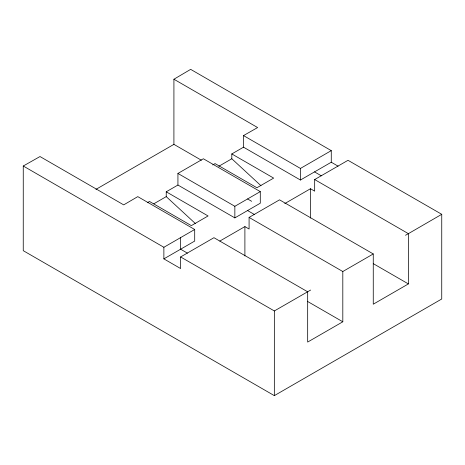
<?xml version="1.0" encoding="UTF-8"?>
<svg xmlns="http://www.w3.org/2000/svg" width="465" height="465" viewBox="0 0 465 465"><rect width="100%" height="100%" fill="white"/><g stroke="black" fill="none" stroke-linecap="round" stroke-linejoin="round"><path stroke-width="0.7" d="M441.75 214.307L408.386 233.657L408.386 283.917L373.261 304.203L373.261 253.948L342.81 271.525L342.81 321.786L307.673 342.066L307.673 291.805L213.952 237.702L180.612 256.947L180.612 268.538L163.872 258.877L194.701 241.073L194.701 229.483L137.78 196.631L123.702 204.873L40.002 156.548L23.262 166.011L23.25 250.67L274.338 395.639L441.738 298.989L441.75 214.307L348.012 160.303L314.671 179.554L314.671 191.15L310.486 188.732L284.766 203.583M163.872 258.877L163.872 247.281L23.262 166.011M195.37 223.543L166.232 196.631L166.232 191.795L177.932 185.041L234.854 217.893L260.29 203.211L260.29 191.615L203.368 158.763L177.932 173.445L177.932 185.041M95.947 189.371L173.91 144.359L173.922 79.23L190.662 69.361L331.272 150.631L331.272 162.227L300.442 180.025L243.52 147.184L231.808 153.938L231.814 158.768L260.946 185.686M180.612 237.615L180.612 249.211L187.43 253.146M234.854 217.893L234.854 206.297L260.29 191.615M244.898 255.953L244.898 226.6L219.806 241.085M373.261 253.948L279.541 199.834L249.083 217.417L249.083 229.018L244.898 226.6M274.338 395.639L274.35 310.957L180.612 256.947M300.442 180.025L300.442 168.435L331.272 150.631M310.637 290.05L274.35 310.957M147.643 202.531L149.492 201.461L191.342 225.624L208.082 215.958L166.232 191.795M212.703 164.97L215.068 163.599L256.918 187.761L273.658 178.101L231.808 153.938M153.828 203.792L166.232 196.631M218.794 166.284L231.814 158.768M163.872 247.281L194.701 229.483M243.52 147.184L243.52 135.582L257.622 127.555L173.922 79.23M405.503 235.278L408.386 233.657L314.671 179.554M331.272 162.227L338.09 166.168M314.532 171.893L321.35 175.828M243.52 135.582L300.442 168.435M173.91 144.359L201.392 160.227M373.244 263.626L408.386 283.917M247.572 198.956L251.641 201.304M247.572 210.552L254.39 214.493M177.932 173.445L234.854 206.297M249.083 217.417L342.81 271.525M307.661 301.494L342.81 321.786M310.486 188.732L310.486 218.079"/></g></svg>
